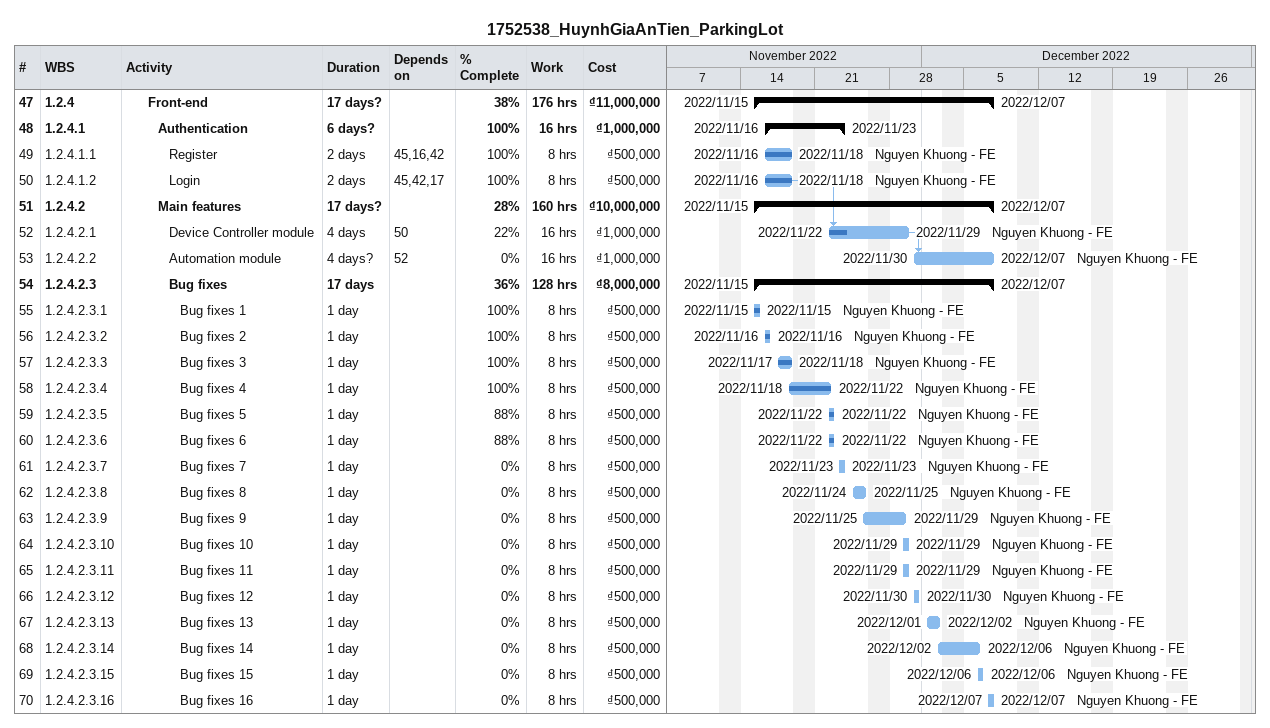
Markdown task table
1752538_HuynhGiaAnTien_ParkingLot

| ID | WBS | Task | Duration | Start | Finish | Predecessors | Resources | % complete | Work (h) | Cost (₫) |
|---|---|---|---|---|---|---|---|---|---|---|
| 47 | 1.2.4 | **Front-end** | 17d? | 2022-11-15 | 2022-12-07 |  |  | 38 | 176 | 11000000 |
| 48 | 1.2.4.1 | **Authentication** | 6d? | 2022-11-16 | 2022-11-23 |  |  | 100 | 16 | 1000000 |
| 49 | 1.2.4.1.1 | Register | 2d | 2022-11-16 | 2022-11-18 | 45, 16, 42 | Nguyen Khuong - FE | 100 | 8 | 500000 |
| 50 | 1.2.4.1.2 | Login | 2d | 2022-11-16 | 2022-11-18 | 45, 42, 17 | Nguyen Khuong - FE | 100 | 8 | 500000 |
| 51 | 1.2.4.2 | **Main features** | 17d? | 2022-11-15 | 2022-12-07 |  |  | 28 | 160 | 10000000 |
| 52 | 1.2.4.2.1 | Device Controller module | 4d | 2022-11-22 | 2022-11-29 | 50 | Nguyen Khuong - FE | 22 | 16 | 1000000 |
| 53 | 1.2.4.2.2 | Automation module | 4d? | 2022-11-30 | 2022-12-07 | 52 | Nguyen Khuong - FE | 0 | 16 | 1000000 |
| 54 | 1.2.4.2.3 | **Bug fixes** | 17d | 2022-11-15 | 2022-12-07 |  |  | 36 | 128 | 8000000 |
| 55 | 1.2.4.2.3.1 | Bug fixes 1 | 1d | 2022-11-15 | 2022-11-15 |  | Nguyen Khuong - FE | 100 | 8 | 500000 |
| 56 | 1.2.4.2.3.2 | Bug fixes 2 | 1d | 2022-11-16 | 2022-11-16 |  | Nguyen Khuong - FE | 100 | 8 | 500000 |
| 57 | 1.2.4.2.3.3 | Bug fixes 3 | 1d | 2022-11-17 | 2022-11-18 |  | Nguyen Khuong - FE | 100 | 8 | 500000 |
| 58 | 1.2.4.2.3.4 | Bug fixes 4 | 1d | 2022-11-18 | 2022-11-22 |  | Nguyen Khuong - FE | 100 | 8 | 500000 |
| 59 | 1.2.4.2.3.5 | Bug fixes 5 | 1d | 2022-11-22 | 2022-11-22 |  | Nguyen Khuong - FE | 88 | 8 | 500000 |
| 60 | 1.2.4.2.3.6 | Bug fixes 6 | 1d | 2022-11-22 | 2022-11-22 |  | Nguyen Khuong - FE | 88 | 8 | 500000 |
| 61 | 1.2.4.2.3.7 | Bug fixes 7 | 1d | 2022-11-23 | 2022-11-23 |  | Nguyen Khuong - FE | 0 | 8 | 500000 |
| 62 | 1.2.4.2.3.8 | Bug fixes 8 | 1d | 2022-11-24 | 2022-11-25 |  | Nguyen Khuong - FE | 0 | 8 | 500000 |
| 63 | 1.2.4.2.3.9 | Bug fixes 9 | 1d | 2022-11-25 | 2022-11-29 |  | Nguyen Khuong - FE | 0 | 8 | 500000 |
| 64 | 1.2.4.2.3.10 | Bug fixes 10 | 1d | 2022-11-29 | 2022-11-29 |  | Nguyen Khuong - FE | 0 | 8 | 500000 |
| 65 | 1.2.4.2.3.11 | Bug fixes 11 | 1d | 2022-11-29 | 2022-11-29 |  | Nguyen Khuong - FE | 0 | 8 | 500000 |
| 66 | 1.2.4.2.3.12 | Bug fixes 12 | 1d | 2022-11-30 | 2022-11-30 |  | Nguyen Khuong - FE | 0 | 8 | 500000 |
| 67 | 1.2.4.2.3.13 | Bug fixes 13 | 1d | 2022-12-01 | 2022-12-02 |  | Nguyen Khuong - FE | 0 | 8 | 500000 |
| 68 | 1.2.4.2.3.14 | Bug fixes 14 | 1d | 2022-12-02 | 2022-12-06 |  | Nguyen Khuong - FE | 0 | 8 | 500000 |
| 69 | 1.2.4.2.3.15 | Bug fixes 15 | 1d | 2022-12-06 | 2022-12-06 |  | Nguyen Khuong - FE | 0 | 8 | 500000 |
| 70 | 1.2.4.2.3.16 | Bug fixes 16 | 1d | 2022-12-07 | 2022-12-07 |  | Nguyen Khuong - FE | 0 | 8 | 500000 |
